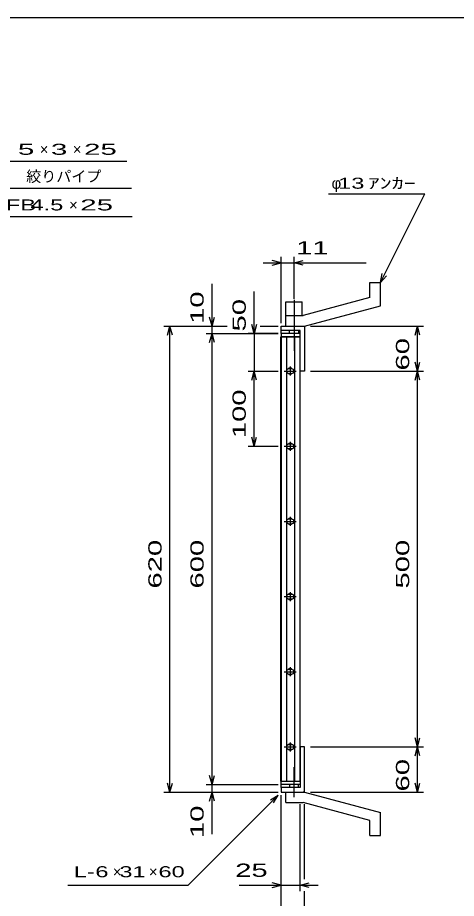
# Model space of a CAD drawing. Units: millimetres, scale not verified. Extents: x -1456 to 1389, y -1026 to 839.
# Drawn here: x -510 to 74, y -333 to 839 of the extents above; entities that cross this region are included whole.
import ezdxf
from ezdxf.enums import TextEntityAlignment as Align

# ---------------------------------------------------------------- set-up
doc = ezdxf.new("R2010")
doc.units = ezdxf.units.MM
doc.header["$LTSCALE"] = 8
doc.linetypes.add('LONG_DASHED_DOTTED', pattern=[15.25, 12, -1.5, 0.25, -1.5])
for name, color, linetype, lineweight in [('0_2', 150, 'Continuous', 25), ('16', 3, 'Continuous', 25), ('19', 6, 'Continuous', 25), ('22', 4, 'Continuous', 25)]:
    doc.layers.add(name, color=color, linetype=linetype, lineweight=lineweight)
doc.styles.add('ベクトル', font='')
doc.styles.get('ベクトル').set_extended_font_data('ベクトル')

msp = doc.modelspace()

# ---------------------------------------------------------------- linework, layer by layer
at = {"layer": '0_2'}
msp.add_line((-1379.2, 838.8), (1388.8, 838.8), dxfattribs=at)
at = {"layer": '16'}
for p, q in [((-159.7, -177), (-159.7, 414)), ((-159.7, 414), (-159, 414)), ((-134, 418.5), (-159, 418.5)), ((-159, 418.5), (-159, 414)), ((-159, 414), (-134, 414)), ((-159, 414), (-159, -177)), ((-134, 414), (-159, 414)), ((-152, 414), (-152, -177)), ((-141, -177), (-141, 414)), ((-134, 414), (-134, 418.5)), ((-134, -177), (-134, 414)), ((-155, 368.5), (-139, 368.5)), ((-145, 371.5), (-149, 371.5)), ((-149, 365.5), (-145, 365.5)), ((-147, 374.5), (-147, 362.5)), ((-145, 271.5), (-149, 271.5)), ((-147, 274.5), (-147, 262.5)), ((-155, 268.5), (-139, 268.5)), ((-149, 265.5), (-145, 265.5)), ((-155, 168.5), (-139, 168.5)), ((-145, 171.5), (-149, 171.5)), ((-149, 165.5), (-145, 165.5)), ((-147, 174.5), (-147, 162.5)), ((-145, 71.5), (-149, 71.5)), ((-147, 74.5), (-147, 62.5)), ((-155, 68.5), (-139, 68.5)), ((-149, 65.5), (-145, 65.5)), ((-155, -31.5), (-139, -31.5)), ((-145, -28.5), (-149, -28.5)), ((-149, -34.5), (-145, -34.5)), ((-147, -25.5), (-147, -37.5)), ((-145, -128.5), (-149, -128.5)), ((-147, -125.5), (-147, -137.5)), ((-155, -131.5), (-139, -131.5)), ((-149, -134.5), (-145, -134.5)), ((-159, -177), (-159.7, -177)), ((-159, -177), (-134, -177)), ((-159, -181.5), (-159, -177)), ((-159, -177), (-134, -177)), ((-134, -181.5), (-159, -181.5)), ((-134, -177), (-134, -181.5))]:
    msp.add_line(p, q, dxfattribs=at)
for centre, radius, start, end in [((-149, 368.5), 3, 90, 270), ((-147, 368.5), 4, 46.6, 133.4), ((-147, 368.5), 4, 226.6, 313.4), ((-145, 368.5), 3, 270, 90), ((-149, 268.5), 3, 90, 270), ((-147, 268.5), 4, 46.6, 133.4), ((-145, 268.5), 3, 270, 90), ((-147, 268.5), 4, 226.6, 313.4), ((-149, 168.5), 3, 90, 270), ((-147, 168.5), 4, 46.6, 133.4), ((-147, 168.5), 4, 226.6, 313.4), ((-145, 168.5), 3, 270, 90), ((-149, 68.5), 3, 90, 270), ((-147, 68.5), 4, 46.6, 133.4), ((-145, 68.5), 3, 270, 90), ((-147, 68.5), 4, 226.6, 313.4), ((-149, -31.5), 3, 90, 270), ((-147, -31.5), 4, 46.6, 133.4), ((-147, -31.5), 4, 226.6, 313.4), ((-145, -31.5), 3, 270, 90), ((-149, -131.5), 3, 90, 270), ((-147, -131.5), 4, 46.6, 133.4), ((-145, -131.5), 3, 270, 90), ((-147, -131.5), 4, 226.6, 313.4)]:
    msp.add_arc(centre, radius, start, end, dxfattribs=at)
at = {"layer": '19'}
for p, q in [((-41, 486.5), (-27, 486.5)), ((-41, 466.5), (-41, 486.5)), ((-27, 455.5), (-27, 486.5)), ((-153, 428.5), (-153, 460.5)), ((-153, 460.5), (-131, 460.5)), ((-131, 442.5), (-131, 460.5)), ((-41, 466.5), (-130, 442.5)), ((-128, 428.5), (-27, 455.5)), ((-153, 442.5), (-130, 442.5)), ((-153, 428.5), (-153, 442.5)), ((-159, 418.5), (-159, 428.5)), ((-159, 422.5), (-159, 428.5)), ((-159, 428.5), (-129, 428.5)), ((-134, 422.5), (-159, 422.5)), ((-153, 428.5), (-128, 428.5)), ((-148, 418.5), (-148, 422.5)), ((-136, 422.5), (-136, 418.5)), ((-134, 368.5), (-134, 422.5)), ((-129, 428.5), (-128, 427.5)), ((-128, 427.5), (-128, 368.5)), ((-128, 368.5), (-134, 368.5)), ((-128, -131.5), (-134, -131.5)), ((-134, -131.5), (-134, -185.5)), ((-128, -190.5), (-128, -131.5)), ((-159, -185.5), (-159, -175.5)), ((-159, -185.5), (-159, -191.5)), ((-134, -185.5), (-159, -185.5)), ((-148, -181.5), (-148, -185.5)), ((-136, -185.5), (-136, -181.5)), ((-159, -191.5), (-129, -191.5)), ((-153, -191.5), (-128, -191.5)), ((-153, -205.5), (-153, -191.5)), ((-129, -191.5), (-128, -190.5)), ((-128, -191.5), (-27, -218.5)), ((-153, -205.5), (-130, -205.5)), ((-41, -229.5), (-130, -205.5)), ((-27, -249.5), (-27, -218.5)), ((-41, -249.5), (-41, -229.5)), ((-41, -249.5), (-27, -249.5))]:
    msp.add_line(p, q, dxfattribs=at)
at = {"layer": '19', "linetype": 'LONG_DASHED_DOTTED'}
for p, q in [((-142, 463.5), (-142, 395.5)), ((-142, -198.5), (-142, -158.5))]:
    msp.add_line(p, q, dxfattribs=at)
at = {"layer": '22'}
for p, q in [((-732.2, 648), (-364.2, 648)), ((-710.2, 612), (-358.2, 612)), ((-96, 604.5), (32, 604.5)), ((-27, 486.5), (32, 604.5)), ((-693.2, 574), (-357.2, 574)), ((-159, 512.5), (-171, 515.7)), ((-159, 432.5), (-159, 520.5)), ((-142, 464.5), (-142, 520.5)), ((-142, 512.5), (-130, 515.7)), ((-183, 512.5), (-159, 512.5)), ((-171, 509.3), (-159, 512.5)), ((-159, 512.5), (-142, 512.5)), ((-130, 509.3), (-142, 512.5)), ((-142, 512.5), (-46, 512.5)), ((-27, 486.5), (-24.6, 498.2)), ((-27, 486.5), (-19, 495.3)), ((-251, 428.5), (-251, 484.5)), ((-195, 418.5), (-195, 474.5)), ((-251, 428.5), (-254.2, 440.5)), ((-251, 428.5), (-247.8, 440.5)), ((-315, 428.5), (-231, 428.5)), ((-310.2, 416.5), (-307, 428.5)), ((-303.8, 416.5), (-307, 428.5)), ((-307, -191.5), (-307, 428.5)), ((-259, 428.5), (-231, 428.5)), ((-251, 418.5), (-251, 428.5)), ((-195, 418.5), (-198.2, 430.5)), ((-191.8, 430.5), (-195, 418.5)), ((-187, 428.5), (-163, 428.5)), ((-187, 428.5), (-163, 428.5)), ((-120, 428.5), (30.4, 428.5)), ((19.2, 416.5), (22.4, 428.5)), ((25.6, 416.5), (22.4, 428.5)), ((22.4, 368.5), (22.4, 428.5)), ((-259, 418.5), (-163, 418.5)), ((-254.2, 406.5), (-251, 418.5)), ((-247.8, 406.5), (-251, 418.5)), ((-251, -181.5), (-251, 418.5)), ((-163, 418.5), (-203, 418.5)), ((-195, 418.5), (-195, 368.5)), ((22.4, 368.5), (19.2, 380.5)), ((22.4, 368.5), (25.6, 380.5)), ((-203, 368.5), (-163, 368.5)), ((-198.2, 356.5), (-195, 368.5)), ((-191.8, 356.5), (-195, 368.5)), ((-195, 268.5), (-195, 368.5)), ((-120, 368.5), (30.4, 368.5)), ((19.2, 356.5), (22.4, 368.5)), ((25.6, 356.5), (22.4, 368.5)), ((22.4, -131.5), (22.4, 368.5)), ((-195, 268.5), (-198.2, 280.5)), ((-195, 268.5), (-191.8, 280.5)), ((-203, 268.5), (-163, 268.5)), ((22.4, -131.5), (19.2, -119.5)), ((22.4, -131.5), (25.6, -119.5)), ((-120, -131.5), (30.4, -131.5)), ((19.2, -143.5), (22.4, -131.5)), ((25.6, -143.5), (22.4, -131.5)), ((22.4, -191.5), (22.4, -131.5)), ((-251, -181.5), (-254.2, -169.5)), ((-251, -181.5), (-247.8, -169.5)), ((-307, -191.5), (-310.2, -179.5)), ((-307, -191.5), (-303.8, -179.5)), ((-259, -181.5), (-163, -181.5)), ((-251, -191.5), (-251, -181.5)), ((22.4, -191.5), (19.2, -179.5)), ((22.4, -191.5), (25.6, -179.5)), ((-315, -191.5), (-163, -191.5)), ((-283, -315.5), (-163, -195.5)), ((-259, -191.5), (-163, -191.5)), ((-254.2, -203.5), (-251, -191.5)), ((-247.8, -203.5), (-251, -191.5)), ((-251, -247.5), (-251, -191.5)), ((-173.4, -201.9), (-163, -195.5)), ((-169.4, -205.9), (-163, -195.5)), ((-159, -323.5), (-159, -195.5)), ((-159, -379.5), (-159, -195.5)), ((-120, -191.5), (30.4, -191.5)), ((-134, -323.5), (-134, -207.7)), ((-128, -307.5), (-128, -207.7)), ((-443, -315.5), (-283, -315.5)), ((-215, -315.5), (-159, -315.5)), ((-159, -315.5), (-171, -312.3)), ((-171, -318.7), (-159, -315.5)), ((-159, -315.5), (-134, -315.5)), ((-134, -315.5), (-122, -312.3)), ((-122, -318.7), (-134, -315.5)), ((-134, -315.5), (-110, -315.5)), ((-128, -379.5), (-128, -323.5))]:
    msp.add_line(p, q, dxfattribs=at)

# ---------------------------------------------------------------- texts
at = {"layer": '22', "color": 2, "style": 'ベクトル'}
for s, height, width, p in [(' 5 ', 14.66, 2, (-520.2, 663.6)), (' 3 ', 14.66, 2, (-476.2, 663.6)), (' 25 ', 14.66, 2, (-432.2, 663.6)), (' 13 ', 14.66, 1.6, (-92, 618.5)), ('ｱﾝｶｰ', 14.66, 1.6, (-44, 618.5)), ('FB', 14.66, 1.6, (-525.2, 589.6)), (' 4.5 ', 14.66, 1.6, (-501.2, 589.6)), (' 25 ', 14.66, 2, (-437.2, 589.6)), (' 11', 17.6, 1.65, (-150, 532.5)), ('L-', 14.66, 1.6, (-435, -297.5)), (' 6 ', 14.66, 1.6, (-415, -297.5)), (' 31 ', 14.66, 1.6, (-383, -297.5)), (' 60 ', 14.66, 1.6, (-331, -297.5)), (' 25 ', 17.6, 1.65, (-231, -295.5))]:
    msp.add_text(s, height=height, dxfattribs=dict(at, width=width)).set_placement(p, align=Align.MIDDLE_LEFT)
for s, height, p in [('×', 14.7, (-480.2, 663.6)), ('×', 14.7, (-436.2, 663.6)), ('絞りパイプ', 14.66, (-498.2, 627.6)), ('φ', 14.7, (-92, 618.5)), ('×', 14.7, (-441.2, 589.6)), ('×', 14.7, (-383, -297.5)), ('×', 14.7, (-335, -297.5))]:
    msp.add_text(s, height=height, dxfattribs=at).set_placement(p, align=Align.MIDDLE_LEFT)
at = {"layer": '22', "color": 2, "style": 'ベクトル', "width": 1.65}
for s, p in [(' 10 ', (-271, 420.5)), (' 50 ', (-215, 410.5)), (' 60 ', (2.4, 358.5)), (' 100 ', (-215, 268.5)), (' 620 ', (-327, 68.5)), (' 600 ', (-271, 68.5)), (' 500 ', (2.4, 68.5)), (' 60 ', (2.4, -201.5)), (' 10 ', (-271, -263.5))]:
    msp.add_text(s, height=17.6, rotation=90, dxfattribs=at).set_placement(p, align=Align.MIDDLE_LEFT)

doc.saveas('drawing.dxf')
